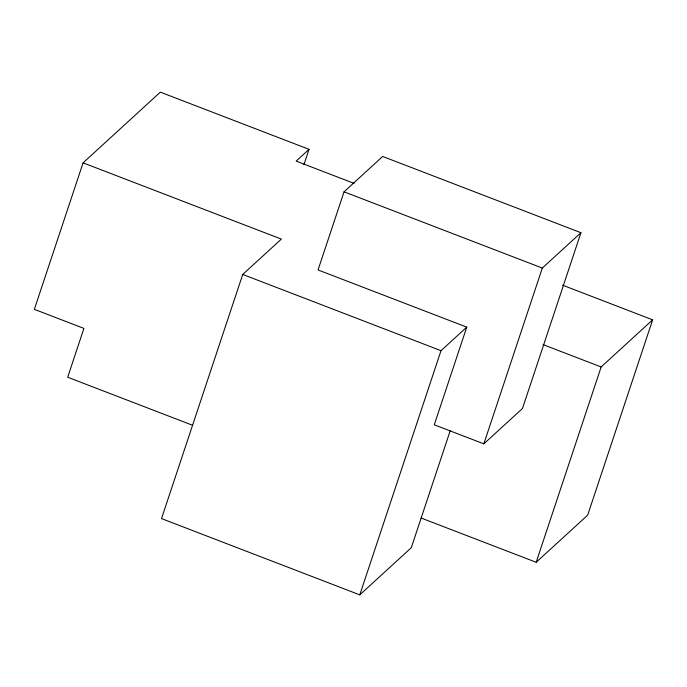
<?xml version="1.0" encoding="UTF-8"?>
<svg xmlns="http://www.w3.org/2000/svg" width="687" height="687" viewBox="0 0 687 687"><rect width="100%" height="100%" fill="white"/><g stroke="black" fill="none" stroke-linecap="round" stroke-linejoin="round"><path stroke-width="1.03" d="M303.963 164.597L309.038 149.337L160.329 92.144L83.084 162.845L34.35 309.339L83.917 328.403L67.678 377.232L192.429 425.21M83.084 162.845L281.352 239.102L242.734 274.448L161.514 518.599L359.782 594.856L411.29 547.719L450.208 430.732M344.041 191.819L318.047 269.948L466.756 327.132L434.27 424.798L483.837 443.854L522.463 408.507L580.936 232.713L382.668 156.464L344.041 191.819L542.318 268.067L580.936 232.713M359.782 594.856L441.002 350.696L466.756 327.132M483.837 443.854L542.318 268.067M421.011 517.989L536.178 562.275L601.151 366.952L652.65 319.824L562.524 285.165M652.65 319.824L587.677 515.147L536.178 562.275M309.038 149.337L296.166 161.119L354.045 183.377M543.065 344.616L601.151 366.952M242.734 274.448L441.002 350.696"/></g></svg>
